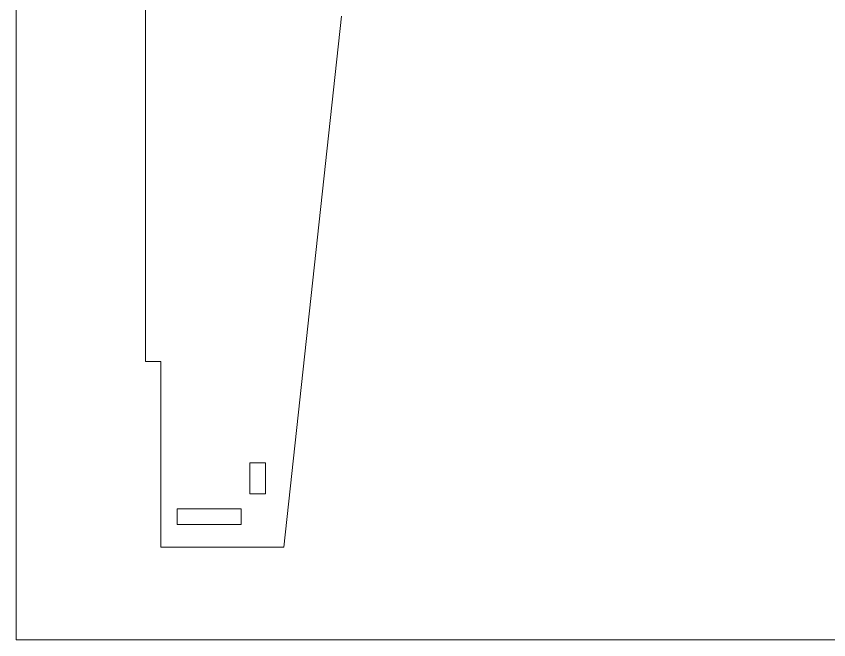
# Model space of a CAD drawing. Header units: millimetres. Extents: x 66 to 8082, y 89 to 5825.
# Drawn here: x 66 to 704, y 838 to 1328 of the extents above; entities that cross this region are included whole.
import ezdxf

# ---------------------------------------------------------------- set-up
doc = ezdxf.new("R2010")
doc.units = ezdxf.units.MM
doc.layers.add('CUT THROUGH- Inside Line', color=5, linetype='Continuous')
doc.layers.add('CUT THROUGH- Outside Line', color=3, linetype='Continuous')

msp = doc.modelspace()

# ---------------------------------------------------------------- linework, layer by layer
at = {"linetype": 'Continuous', "lineweight": 0}
for p, q in [((65.98, 3019.91), (65.98, 838.4)), ((65.98, 838.4), (2630.37, 838.4))]:
    msp.add_line(p, q, dxfattribs=at)
at = {"layer": 'CUT THROUGH- Inside Line', "linetype": 'Continuous', "lineweight": 15}
for p, q in [((261.73, 977.45), (249.48, 977.45)), ((249.48, 977.45), (249.48, 953.2)), ((261.73, 953.2), (261.73, 977.45)), ((249.48, 953.2), (261.73, 953.2)), ((242.73, 941.32), (192.48, 941.32)), ((192.48, 941.32), (192.48, 929.07)), ((242.73, 929.07), (242.73, 941.32)), ((192.48, 929.07), (242.73, 929.07))]:
    msp.add_line(p, q, dxfattribs=at)
at = {"layer": 'CUT THROUGH- Outside Line', "linetype": 'Continuous', "lineweight": 15}
for p, q in [((167.61, 1357.2), (167.61, 1057.2)), ((276.21, 911.2), (321.61, 1328.42)), ((167.61, 1057.2), (179.61, 1057.2)), ((179.61, 1057.2), (179.61, 911.2)), ((179.61, 911.2), (276.21, 911.2))]:
    msp.add_line(p, q, dxfattribs=at)

doc.saveas('drawing.dxf')
